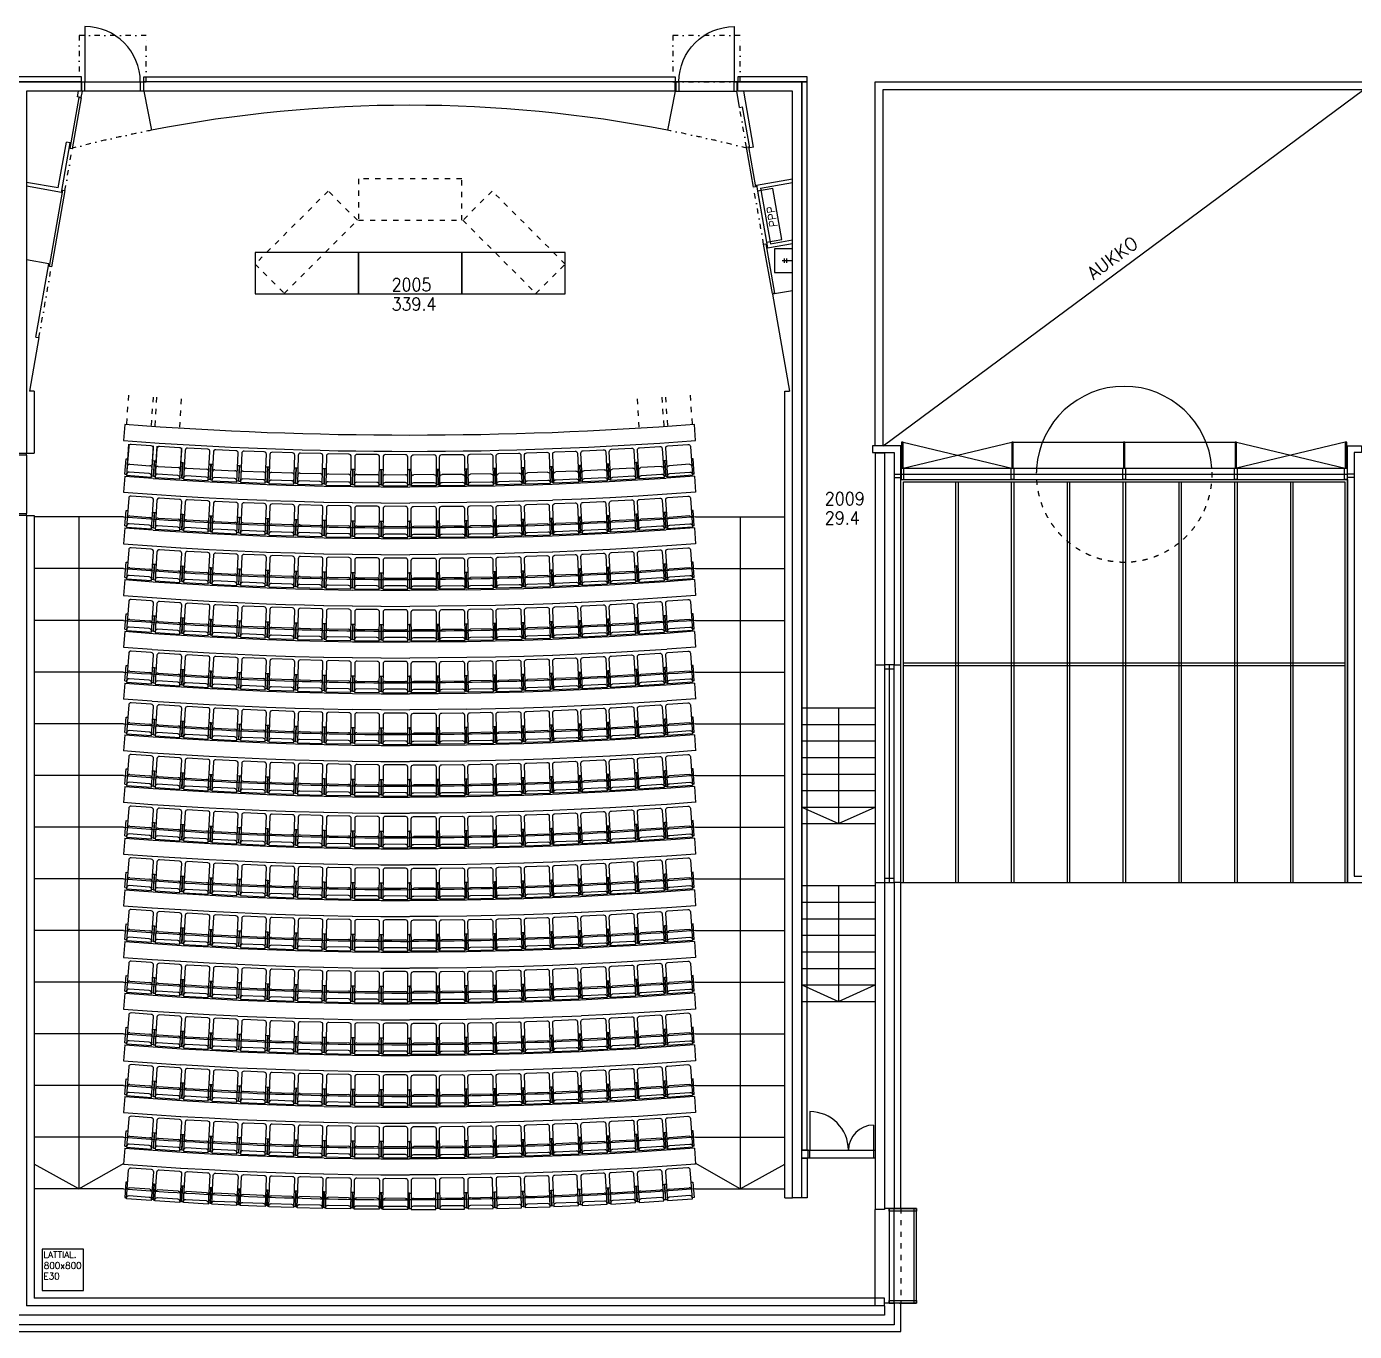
# Model space of a CAD drawing. Extents: x -405 to 179240, y -2585 to 69597.
# Drawn here: x 102090 to 127780, y -2585 to 22661 of the extents above; entities that cross this region are included whole.
import ezdxf
from ezdxf.enums import TextEntityAlignment as Align

# ---------------------------------------------------------------- set-up
doc = ezdxf.new("R2010")
doc.units = 0
doc.header["$LTSCALE"] = 100
doc.header["$MEASUREMENT"] = 0
doc.linetypes.add('KEL', pattern=[2.25, 1, -1.25])
doc.linetypes.add('PKL', pattern=[3, 1, -1, 0, -1])
doc.layers.get('0').update_dxf_attribs({"linetype": 'CONTINUOUS'})
for name, color, linetype in [('ARF2600E0', 8, 'PKL'), ('ART1100T0', 7, 'CONTINUOUS'), ('ART1100T3', 7, 'CONTINUOUS'), ('ART1100TB', 7, 'CONTINUOUS'), ('M00402', 7, 'CONTINUOUS'), ('M06001', 7, 'CONTINUOUS'), ('M06037', 8, 'CONTINUOUS'), ('M06041', 8, 'CONTINUOUS'), ('M06051', 3, 'CONTINUOUS'), ('m06080', 7, 'CONTINUOUS'), ('M06081', 8, 'CONTINUOUS'), ('PENKIT', 8, 'CONTINUOUS')]:
    doc.layers.add(name, color=color, linetype=linetype)
doc.styles.add('ROMANS', font='romans.shx')
doc.styles.get("Standard").update_dxf_attribs({"font": 'simplex.shx'})

# ---------------------------------------------------------------- blocks, each defined once
blk = doc.blocks.new('LVIVEP')
for p, q in [((-0.2, 0.8), (0.2, 0.8)), ((-0.2, 0.59), (0.2, 0.59)), ((0, 0), (0, 1))]:
    blk.add_line(p, q)
at = {"width": 0.76195, "flags": 1}
blk.add_attdef('LVIKAL', text='', height=0.212, dxfattribs=at).set_placement((-0.39, 0.03), (0.38, 0.03), align=Align.FIT)
blk = doc.blocks.new('tuoli')
at = {"layer": 'PENKIT', "linetype": 'Continuous'}
for p, q in [((-275, -133), (-275, 166)), ((-275, 166), (-240, 166)), ((240, 186), (-240, 186)), ((-240, 186), (-240, -373)), ((-195, 121), (195, 121)), ((240, -373), (240, 186)), ((275, 166), (240, 166)), ((275, 166), (275, -133)), ((-240, -133), (-275, -133)), ((195, -31), (-195, -31)), ((275, -133), (240, -133)), ((-195, -418), (195, -418))]:
    blk.add_line(p, q, dxfattribs=at)
for centre, start, end in [((-195, 166), 180, 270), ((-195, 14), 180, 270), ((195, 166), 270, 0), ((195, 14), 270, 0), ((-195, -373), 180, 270), ((195, -373), 270, 0)]:
    blk.add_arc(centre, 45, start, end, dxfattribs=at)
blk = doc.blocks.new('TUOLI2')
at = {"layer": 'PENKIT', "linetype": 'Continuous'}
for p, q in [((275, 516), (-275, 516)), ((275, 207), (-275, 207)), ((-275, -133), (-275, 166)), ((-275, 166), (-240, 166)), ((240, 186), (-240, 186)), ((-240, 186), (-240, -373)), ((-195, 121), (195, 121)), ((240, -373), (240, 186)), ((275, 166), (240, 166)), ((275, 166), (275, -133)), ((-240, -133), (-275, -133)), ((195, -31), (-195, -31)), ((275, -133), (240, -133)), ((-195, -418), (195, -418))]:
    blk.add_line(p, q, dxfattribs=at)
for centre, start, end in [((-195, 166), 180, 270), ((-195, 14), 180, 270), ((195, 166), 270, 0), ((195, 14), 270, 0), ((-195, -373), 180, 270), ((195, -373), 270, 0)]:
    blk.add_arc(centre, 45, start, end, dxfattribs=at)
blk = doc.blocks.new('aioa_huone')
at = {"layer": 'ART1100T0', "width": 0.9}
blk.add_attdef('HNENUM', (56, 73), '', height=250, dxfattribs=at)
at = {"layer": 'ART1100T3', "width": 0.9}
blk.add_attdef('HNEALA', (56, -302), '', height=250, dxfattribs=at)

msp = doc.modelspace()

# ---------------------------------------------------------------- linework, layer by layer
at = {"layer": 'ARF2600E0', "linetype": 'PKL'}
for p, q in [((116019, 20327), (115884, 21096)), ((102832, 19490), (102974, 20294)), ((116350, 18451), (116155, 19555)), ((102330, 16643), (102572, 18012))]:
    msp.add_line(p, q, dxfattribs=at)
for points in [[(103105, 21590), (104405, 21590), (104405, 22490), (103105, 22490)], [(114595, 21590), (115895, 21590), (115895, 22490), (114595, 22490)]]:
    msp.add_lwpolyline(points, close=True, dxfattribs=at)
for start, end in [(101.0493, 104.5003), (75.4997, 78.9507)]:
    msp.add_arc((109500, -4912), 26050, start, end, dxfattribs=at)
at = {"layer": 'M00402'}
for p, q in [((118660, 14550), (127960, 21440)), ((120060, 13850), (120060, 6095)), ((120110, 13850), (120110, 6095)), ((121140, 13850), (121140, 6095)), ((121190, 13850), (121190, 6095)), ((122220, 13850), (122220, 6095)), ((122270, 13850), (122270, 6095)), ((123300, 13850), (123300, 6095)), ((123350, 13850), (123350, 6095)), ((124380, 13850), (124380, 6095)), ((124430, 13850), (124430, 6095)), ((125460, 13850), (125460, 6095)), ((125510, 13850), (125510, 6095)), ((126540, 13850), (126540, 6095)), ((126590, 13850), (126590, 6095)), ((119055, 10350), (127595, 10350)), ((119055, 10300), (127595, 10300))]:
    msp.add_line(p, q, dxfattribs=at)
for points in [[(119005, 13900), (127645, 13900), (127645, 6095), (119005, 6095)], [(119055, 13850), (127595, 13850), (127595, 6095), (119055, 6095)]]:
    msp.add_lwpolyline(points, close=True, dxfattribs=at)
at = {"layer": 'M06001'}
for p, q in [((103150, 21590), (98945, 21590)), ((103150, 21410), (103150, 21590)), ((114640, 21590), (104360, 21590)), ((104360, 21410), (104360, 21590)), ((114640, 21410), (114640, 21590)), ((117090, 21590), (115850, 21590)), ((115850, 21410), (115850, 21590)), ((117090, 0), (117090, 21590)), ((102090, 21410), (102090, 14410)), ((103150, 21410), (102090, 21410)), ((103075, 21300), (103095, 21410)), ((103148, 21287), (103170, 21410)), ((114640, 21410), (104360, 21410)), ((104360, 21410), (104507, 20655)), ((114640, 21410), (114493, 20655)), ((115884, 21096), (115828, 21410)), ((116910, 21410), (115850, 21410)), ((116155, 20329), (115964, 21412)), ((116910, 0), (116910, 21410)), ((103148, 21287), (103075, 21300)), ((115884, 21096), (115943, 21106)), ((116082, 20316), (115943, 21106)), ((102704, 19538), (102860, 20424)), ((102764, 19451), (102933, 20411)), ((102933, 20411), (102860, 20424)), ((116155, 20329), (116082, 20316)), ((102704, 19538), (102090, 19646)), ((102764, 19451), (102090, 19570)), ((116210, 19590), (116910, 19713)), ((116210, 19590), (116424, 18378)), ((116291, 19533), (116910, 19642)), ((116291, 19533), (116481, 18459)), ((116481, 18459), (116910, 18535)), ((116424, 18378), (116910, 18464)), ((102521, 18072), (102090, 18148)), ((102270, 16654), (102521, 18072)), ((116910, 17550), (116521, 17482)), ((116521, 17482), (116852, 15605)), ((102330, 16643), (102146, 15605)), ((102270, 16654), (102330, 16643)), ((102240, 15605), (102146, 15605)), ((102240, 15605), (102240, 14410)), ((116760, 0), (116760, 15605)), ((116760, 15605), (116852, 15605)), ((99030, 14410), (102090, 14410)), ((102090, 14410), (102240, 14410)), ((118510, 14410), (118510, 10310)), ((118690, 14410), (118510, 14410)), ((118690, 14410), (118690, 10310)), ((118875, 14000), (119005, 14000)), ((118875, 13935), (119005, 13935)), ((119005, 14120), (127645, 14120)), ((119005, 14000), (127645, 14000)), ((119005, 13900), (127645, 13900)), ((127775, 14000), (127645, 14000)), ((127775, 13935), (127645, 13935)), ((102090, 13200), (102090, -2090)), ((102090, 13200), (102240, 13200)), ((102240, 13200), (102240, -1940)), ((118510, 10310), (118690, 10310)), ((118510, 10310), (118510, 6100)), ((118782, 6100), (118782, 10310)), ((118510, 6100), (118510, -225)), ((118510, 6100), (118690, 6100)), ((118690, 6100), (118690, -225)), ((119005, 6100), (118875, 6100)), ((116760, 0), (116910, 0)), ((117090, 0), (116910, 0)), ((118690, -225), (118510, -225)), ((118510, -2090), (118510, -225)), ((119005, -205), (118690, -205)), ((118690, -1940), (102240, -1940)), ((118690, -2090), (118690, -1940)), ((119005, -2035), (118690, -2035)), ((118690, -2270), (101910, -2270)), ((118690, -2090), (102090, -2090)), ((118690, -2090), (118690, -2270))]:
    msp.add_line(p, q, dxfattribs=at)
at = {"layer": 'M06001', "linetype": 'KEL'}
msp.add_line((119005, -205), (119005, -2035), dxfattribs=at)
at = {"layer": 'M06001'}
for points in [[(118875, 10310), (119005, 10310), (119005, 14550), (118455, 14550), (118455, 14420), (118875, 14420), (118875, 10310)], [(128895, 6095), (127645, 6095), (127645, 14550), (127775, 14550), (127915, 14550), (127915, 14420), (127775, 14420), (127775, 14314), (127775, 6225), (128895, 6225)], [(118875, -2035), (118875, -2455), (101725, -2455), (101725, 7615), (101595, 7615), (101595, -2585), (119005, -2585), (119005, -2035)], [(118875, 6100), (118875, -205)], [(119005, -205), (119005, 6100)], [(118975, -2035), (119105, -2035), (119305, -2035), (119305, -205), (118975, -205)]]:
    msp.add_lwpolyline(points, dxfattribs=at)
for points in [[(119010, 13900), (119060, 13900), (119060, 14120), (119010, 14120)], [(121190, 13900), (121140, 13900), (121140, 14120), (121190, 14120)], [(123350, 13900), (123300, 13900), (123300, 14120), (123350, 14120)], [(125510, 13900), (125460, 13900), (125460, 14120), (125510, 14120)], [(127640, 13900), (127590, 13900), (127590, 14120), (127640, 14120)], [(118690, 10310), (118690, 10235), (118875, 10235), (118875, 10310)], [(118690, 6100), (118875, 6100), (118875, 10310), (118690, 10310)], [(118690, 6175), (118690, 6100), (118875, 6100), (118875, 6175)], [(118775, -255), (118775, -205), (119305, -205), (119305, -255)], [(118875, -2035), (118875, -205), (118775, -205), (118775, -2035)], [(119305, -2035), (119305, -205), (119255, -205), (119255, -2035)], [(118775, -2035), (118775, -1985), (119305, -1985), (119305, -2035)]]:
    msp.add_lwpolyline(points, close=True, dxfattribs=at)
for centre, radius, start, end in [((109500, -4912), 26050, 78.9507, 101.0493), ((123325, 14000), 1700, 4.0478, 175.9522)]:
    msp.add_arc(centre, radius, start, end, dxfattribs=at)
at = {"layer": 'M06001', "linetype": 'KEL'}
msp.add_arc((123325, 14000), 1700, 175.9522, 4.0478, dxfattribs=at)
at = {"layer": 'M06037'}
for p, q in [((118510, 21590), (127960, 21590)), ((118510, 14550), (118510, 21590)), ((118660, 21440), (127960, 21440)), ((118660, 14550), (118660, 21440)), ((117090, 9480), (118510, 9480)), ((117800, 9480), (117800, 7240)), ((117090, 9160), (118510, 9160)), ((117090, 8840), (118510, 8840)), ((117090, 8520), (118510, 8520)), ((117090, 8200), (118510, 8200)), ((117090, 7880), (118510, 7880)), ((117090, 7560), (118510, 7560)), ((117090, 7240), (118510, 7240)), ((117090, 6040), (118510, 6040)), ((117800, 6040), (117800, 3800)), ((117090, 5720), (118510, 5720)), ((117090, 5400), (118510, 5400)), ((117090, 5080), (118510, 5080)), ((117090, 4760), (118510, 4760)), ((117090, 4440), (118510, 4440)), ((117090, 4120), (118510, 4120)), ((117090, 3800), (118510, 3800)), ((103104, 173), (102240, 652)), ((103104, 173), (103976, 670)), ((115896, 173), (115024, 670)), ((115896, 173), (116760, 652))]:
    msp.add_line(p, q, dxfattribs=at)
at = {"layer": 'M06037', "linetype": 'Continuous'}
for p, q in [((103968, 13173), (102240, 13173)), ((103104, 13173), (103104, 173)), ((115032, 13173), (116760, 13173)), ((115896, 13173), (115896, 173)), ((103968, 12173), (102240, 12173)), ((115032, 12173), (116760, 12173)), ((103968, 11173), (102240, 11173)), ((115032, 11173), (116760, 11173)), ((103968, 10173), (102240, 10173)), ((115032, 10173), (116760, 10173)), ((103968, 9173), (102240, 9173)), ((115032, 9173), (116760, 9173)), ((103968, 8173), (102240, 8173)), ((115032, 8173), (116760, 8173)), ((103968, 7173), (102240, 7173)), ((115032, 7173), (116760, 7173)), ((103968, 6173), (102240, 6173)), ((115032, 6173), (116760, 6173)), ((103968, 5173), (102240, 5173)), ((115032, 5173), (116760, 5173)), ((103968, 4173), (102240, 4173)), ((115032, 4173), (116760, 4173)), ((103968, 3173), (102240, 3173)), ((115032, 3173), (116760, 3173)), ((103968, 2173), (102240, 2173)), ((115032, 2173), (116760, 2173)), ((103968, 1173), (102240, 1173)), ((115032, 1173), (116760, 1173)), ((103968, 173), (102240, 173)), ((115032, 173), (116760, 173))]:
    msp.add_line(p, q, dxfattribs=at)
at = {"layer": 'M06037'}
for points in [[(103968, 13173, 0.019031), (109500, 12962)], [(115032, 13173, -0.019031), (109500, 12962)], [(103968, 12173, 0.019031), (109500, 11962)], [(115032, 12173, -0.019031), (109500, 11962)], [(103968, 11173, 0.019031), (109500, 10962)], [(115032, 11173, -0.019031), (109500, 10962)], [(103968, 10173, 0.019031), (109500, 9962)], [(115032, 10173, -0.019031), (109500, 9962)], [(103968, 9173, 0.019031), (109500, 8962)], [(115032, 9173, -0.019031), (109500, 8962)], [(103968, 8173, 0.019031), (109500, 7962)], [(115032, 8173, -0.019031), (109500, 7962)], [(103968, 7173, 0.019031), (109500, 6962)], [(115032, 7173, -0.019031), (109500, 6962)], [(103968, 6173, 0.019031), (109500, 5962)], [(115032, 6173, -0.019031), (109500, 5962)], [(103968, 5173, 0.019031), (109500, 4962)], [(115032, 5173, -0.019031), (109500, 4962)], [(103968, 4173, 0.019031), (109500, 3962)], [(115032, 4173, -0.019031), (109500, 3962)], [(103968, 3173, 0.019031), (109500, 2962)], [(115032, 3173, -0.019031), (109500, 2962)], [(103968, 2173, 0.019031), (109500, 1962)], [(115032, 2173, -0.019031), (109500, 1962)], [(103968, 1173, 0.019031), (109500, 962)], [(115032, 1173, -0.019031), (109500, 962)], [(103968, 173, 0.019031), (109500, -38)], [(115032, 173, -0.019031), (109500, -38)]]:
    msp.add_lwpolyline(points, format="xyb", dxfattribs=at)
for points in [[(117090, 7560), (117800, 7240), (118510, 7560)], [(117090, 4120), (117800, 3800), (118510, 4120)]]:
    msp.add_lwpolyline(points, dxfattribs=at)
at = {"layer": 'M06041'}
for points in [[(119020, 14120), (119050, 14120), (119050, 14620), (119020, 14620)], [(121150, 14120), (121180, 14120), (121180, 14620), (121150, 14620)], [(123310, 14120), (123340, 14120), (123340, 14620), (123310, 14620)], [(125470, 14120), (125500, 14120), (125500, 14620), (125470, 14620)], [(127600, 14120), (127630, 14120), (127630, 14620), (127600, 14620)]]:
    msp.add_lwpolyline(points, close=True, dxfattribs=at)
for points in [[(119050, 14120), (121150, 14620), (125500, 14620), (127600, 14120)], [(119050, 14620), (121150, 14120)], [(127600, 14620), (125500, 14120)]]:
    msp.add_lwpolyline(points, dxfattribs=at)
at = {"layer": 'M06051'}
for p, q in [((103220, 22661), (103220, 21590)), ((115781, 22661), (115781, 21590)), ((103160, 21410), (103160, 21590)), ((103160, 21590), (103220, 21590)), ((103220, 21410), (103220, 21590)), ((103220, 21590), (104291, 21590)), ((104291, 21590), (104291, 21410)), ((104291, 21590), (104350, 21590)), ((104350, 21590), (104350, 21410)), ((114650, 21590), (114650, 21410)), ((114710, 21590), (114650, 21590)), ((114710, 21590), (114710, 21410)), ((115781, 21590), (114710, 21590)), ((115840, 21590), (115781, 21590)), ((115781, 21410), (115781, 21590)), ((115840, 21410), (115840, 21590)), ((103220, 21410), (103160, 21410)), ((104291, 21410), (103220, 21410)), ((104350, 21410), (104291, 21410)), ((114650, 21410), (114710, 21410)), ((114710, 21410), (115781, 21410)), ((115781, 21410), (115840, 21410)), ((102935, 20301), (103108, 21286)), ((103148, 21279), (102974, 20294)), ((103108, 21286), (103148, 21279)), ((102974, 20294), (102935, 20301)), ((116019, 20327), (116059, 20334)), ((116155, 19555), (116019, 20327)), ((116059, 20334), (116195, 19562)), ((116195, 19562), (116155, 19555)), ((102532, 18019), (102793, 19497)), ((102832, 19490), (102572, 18012)), ((102793, 19497), (102832, 19490)), ((116350, 18451), (116389, 18458)), ((116518, 17496), (116350, 18451)), ((116389, 18458), (116558, 17503)), ((102572, 18012), (102532, 18019)), ((116558, 17503), (116518, 17496)), ((102090, 14400), (101940, 14400)), ((102090, 14371), (102090, 14400)), ((102090, 14371), (101940, 14371)), ((102090, 14371), (102090, 13240)), ((101940, 13240), (102090, 13240)), ((101940, 13210), (102090, 13210)), ((102090, 13210), (102090, 13240)), ((117242, 1668), (117242, 920)), ((118477, 1408), (118477, 920)), ((117210, 770), (117210, 920)), ((117210, 920), (117242, 920)), ((117242, 770), (117242, 920)), ((117242, 920), (118477, 920)), ((118477, 920), (118477, 770)), ((118477, 920), (118510, 920)), ((118510, 920), (118510, 770)), ((117242, 770), (117210, 770)), ((118477, 770), (117242, 770)), ((118510, 770), (118477, 770)), ((103190, -990), (102390, -990)), ((102390, -990), (102390, -1790)), ((103190, -1790), (103190, -990)), ((102390, -1790), (103190, -1790))]:
    msp.add_line(p, q, dxfattribs=at)
for centre, major_axis, start_param, end_param in [((103220, 21590), (757, 757), 5.497787, 7.068583), ((117242, 920), (529, 529), 5.497787, 7.068583), ((118477, 920), (345, 345), 0.785398, 2.356194)]:
    msp.add_ellipse(centre, major_axis=major_axis, ratio=1, start_param=start_param, end_param=end_param, dxfattribs=at)
at = {"layer": 'M06051', "extrusion": (0, 0, -1)}
msp.add_ellipse((115781, 21590), major_axis=(-757, 757), ratio=1, start_param=5.497787, end_param=7.068583, dxfattribs=at)
at = {"layer": 'm06080'}
for p, q in [((117210, 920), (117090, 920)), ((117210, 770), (117090, 770))]:
    msp.add_line(p, q, dxfattribs=at)
for points in [[(98945, 21590), (103150, 21590), (103150, 21690), (98945, 21690)], [(114640, 21590), (104360, 21590), (104360, 21690), (114640, 21690)], [(115850, 21590), (117190, 21590), (117190, 21690), (115850, 21690)], [(117190, 21590), (117090, 21590), (117090, 920), (117190, 920)], [(117190, 0), (117090, 0), (117090, 770), (117190, 770)]]:
    msp.add_lwpolyline(points, close=True, dxfattribs=at)
at = {"layer": 'm06080', "linetype": 'KEL'}
for points in [[(110510, 18913), (110510, 19713), (108510, 19713), (108510, 18913)], [(108490, 18913), (107924, 19479), (106510, 18065), (107076, 17499)], [(111944, 17499), (112510, 18065), (111096, 19479), (110530, 18913)]]:
    msp.add_lwpolyline(points, close=True, dxfattribs=at)
at = {"layer": 'm06080', "linetype": 'Continuous'}
for points in [[(108510, 17488), (108510, 18288), (106510, 18288), (106510, 17488)], [(110510, 17488), (110510, 18288), (108510, 18288), (108510, 17488)], [(112510, 17488), (112510, 18288), (110510, 18288), (110510, 17488)]]:
    msp.add_lwpolyline(points, close=True, dxfattribs=at)
at = {"layer": 'M06081'}
for points in [[(116700, 18542), (116527, 19527), (116230, 19475), (116404, 18490)], [(116560, 18361), (116560, 17901), (116910, 17901), (116910, 18361)]]:
    msp.add_lwpolyline(points, close=True, dxfattribs=at)
at = {"layer": 'PENKIT', "linetype": 'KEL'}
for p, q in [((104027, 14978), (104070, 15581)), ((104505, 14944), (104549, 15547)), ((104577, 14939), (104615, 15542)), ((105056, 14908), (105094, 15511)), ((113944, 14908), (113906, 15511)), ((114423, 14939), (114385, 15542)), ((114495, 14944), (114451, 15547)), ((114973, 14978), (114930, 15581))]:
    msp.add_line(p, q, dxfattribs=at)
at = {"layer": 'PENKIT'}
for p, q in [((104027, 13978), (104070, 14581)), ((104505, 13944), (104549, 14547)), ((104577, 13939), (104615, 14542)), ((105056, 13908), (105094, 14511))]:
    msp.add_line(p, q, dxfattribs=at)
at = {"layer": 'PENKIT', "linetype": 'Continuous'}
for p, q in [((103990, 13960), (103968, 13651)), ((115010, 13960), (115032, 13651)), ((103990, 12960), (103968, 12651)), ((115010, 12960), (115032, 12651)), ((103990, 11960), (103968, 11651)), ((115010, 11960), (115032, 11651)), ((103990, 10960), (103968, 10651)), ((115010, 10960), (115032, 10651)), ((103990, 9960), (103968, 9651)), ((115010, 9960), (115032, 9651)), ((103990, 8960), (103968, 8651)), ((115010, 8960), (115032, 8651)), ((103990, 7960), (103968, 7651)), ((115010, 7960), (115032, 7651)), ((103990, 6960), (103968, 6651)), ((115010, 6960), (115032, 6651)), ((103990, 5960), (103968, 5651)), ((115010, 5960), (115032, 5651)), ((103990, 4960), (103968, 4651)), ((115010, 4960), (115032, 4651)), ((103990, 3960), (103968, 3651)), ((115010, 3960), (115032, 3651)), ((103990, 2960), (103968, 2651)), ((115010, 2960), (115032, 2651)), ((103990, 1960), (103968, 1651)), ((115010, 1960), (115032, 1651)), ((103990, 960), (103968, 651)), ((115010, 960), (115032, 651))]:
    msp.add_line(p, q, dxfattribs=at)
at = {"layer": 'PENKIT'}
msp.add_lwpolyline([(103990, 14960), (103968, 14651, 0.03771), (115032, 14651), (115010, 14960, -0.037812), (103990, 14960)], format="xyb", close=True, dxfattribs=at)

# ---------------------------------------------------------------- block references
at = {"layer": 'ART1100TB'}
for p, values in [((109095, 17469), {'HNENUM': '2005', 'HNEALA': '339.4'}), ((117477, 13330), {'HNENUM': '2009', 'HNEALA': '29.4'})]:
    msp.add_blockref('aioa_huone', p, dxfattribs=at).add_auto_attribs(values)
at = {"layer": 'M06081', "xscale": -200, "yscale": 200, "zscale": 200, "rotation": 89.99999999999999}
msp.add_blockref('LVIVEP', (116910, 18131), dxfattribs=at)
at = {"layer": 'PENKIT', "linetype": 'Continuous'}
for name, p, rotation in [('TUOLI2', (104279, 14147), 175.8849422988374), ('TUOLI2', (104828, 14109), 176.3181062677381), ('TUOLI2', (105377, 14076), 176.7512702363674), ('TUOLI2', (105926, 14047), 177.1844342041508), ('TUOLI2', (106476, 14022), 177.6175981683633), ('TUOLI2', (107025, 14001), 178.050762141802), ('TUOLI2', (107575, 13985), 178.4839261110154), ('TUOLI2', (108125, 13972), 178.9170900766563), ('TUOLI2', (108675, 13964), 179.3502540437316), ('TUOLI2', (109225, 13960), 179.7834180142732), ('TUOLI2', (104279, 13147), 175.8849422988374), ('TUOLI2', (104828, 13109), 176.3181062677381), ('TUOLI2', (105377, 13076), 176.7512702363674), ('TUOLI2', (105926, 13047), 177.1844342041508), ('TUOLI2', (106476, 13022), 177.6175981683633), ('TUOLI2', (107025, 13001), 178.050762141802), ('TUOLI2', (107575, 12985), 178.4839261110154), ('TUOLI2', (108125, 12972), 178.9170900766563), ('TUOLI2', (108675, 12964), 179.3502540437316), ('TUOLI2', (109225, 12960), 179.7834180142732), ('TUOLI2', (104279, 12147), 175.8849422988374), ('TUOLI2', (104828, 12109), 176.3181062677381), ('TUOLI2', (105377, 12076), 176.7512702363674), ('TUOLI2', (105926, 12047), 177.1844342041508), ('TUOLI2', (106476, 12022), 177.6175981683633), ('TUOLI2', (107025, 12001), 178.050762141802), ('TUOLI2', (107575, 11985), 178.4839261110154), ('TUOLI2', (108125, 11972), 178.9170900766563), ('TUOLI2', (108675, 11964), 179.3502540437316), ('TUOLI2', (109225, 11960), 179.7834180142732), ('TUOLI2', (104279, 11147), 175.8849422988374), ('TUOLI2', (104828, 11109), 176.3181062677381), ('TUOLI2', (105377, 11076), 176.7512702363674), ('TUOLI2', (105926, 11047), 177.1844342041508), ('TUOLI2', (106476, 11022), 177.6175981683633), ('TUOLI2', (107025, 11001), 178.050762141802), ('TUOLI2', (107575, 10985), 178.4839261110154), ('TUOLI2', (108125, 10972), 178.9170900766563), ('TUOLI2', (108675, 10964), 179.3502540437316), ('TUOLI2', (109225, 10960), 179.7834180142732), ('TUOLI2', (104279, 10147), 175.8849422988374), ('TUOLI2', (104828, 10109), 176.3181062677381), ('TUOLI2', (105377, 10076), 176.7512702363674), ('TUOLI2', (105926, 10047), 177.1844342041508), ('TUOLI2', (106476, 10022), 177.6175981683633), ('TUOLI2', (107025, 10001), 178.050762141802), ('TUOLI2', (107575, 9985), 178.4839261110154), ('TUOLI2', (108125, 9972), 178.9170900766563), ('TUOLI2', (108675, 9964), 179.3502540437316), ('TUOLI2', (109225, 9960), 179.7834180142732), ('TUOLI2', (104279, 9147), 175.8849422988374), ('TUOLI2', (104828, 9109), 176.3181062677381), ('TUOLI2', (105377, 9076), 176.7512702363674), ('TUOLI2', (105926, 9047), 177.1844342041508), ('TUOLI2', (106476, 9022), 177.6175981683633), ('TUOLI2', (107025, 9001), 178.050762141802), ('TUOLI2', (107575, 8985), 178.4839261110154), ('TUOLI2', (108125, 8972), 178.9170900766563), ('TUOLI2', (108675, 8964), 179.3502540437316), ('TUOLI2', (109225, 8960), 179.7834180142732), ('TUOLI2', (104279, 8147), 175.8849422987854), ('TUOLI2', (104828, 8109), 176.3181062677381), ('TUOLI2', (105377, 8076), 176.7512702364194), ('TUOLI2', (105926, 8047), 177.1844342042029), ('TUOLI2', (106476, 8022), 177.6175981683633), ('TUOLI2', (107025, 8001), 178.050762141802), ('TUOLI2', (107575, 7985), 178.4839261110675), ('TUOLI2', (108125, 7972), 178.9170900767084), ('TUOLI2', (108675, 7964), 179.3502540437316), ('TUOLI2', (109225, 7960), 179.7834180142732), ('TUOLI2', (104279, 7147), 175.8849422987854), ('TUOLI2', (104828, 7109), 176.3181062677381), ('TUOLI2', (105377, 7076), 176.7512702364194), ('TUOLI2', (105926, 7047), 177.1844342042029), ('TUOLI2', (106476, 7022), 177.6175981683633), ('TUOLI2', (107025, 7001), 178.050762141802), ('TUOLI2', (107575, 6985), 178.4839261110675), ('TUOLI2', (108125, 6972), 178.9170900767084), ('TUOLI2', (108675, 6964), 179.3502540437316), ('TUOLI2', (109225, 6960), 179.7834180142732), ('TUOLI2', (104279, 6147), 175.8849422987854), ('TUOLI2', (104828, 6109), 176.3181062677381), ('TUOLI2', (105377, 6076), 176.7512702364194), ('TUOLI2', (105926, 6047), 177.1844342042029), ('TUOLI2', (106476, 6022), 177.6175981683633), ('TUOLI2', (107025, 6001), 178.050762141802), ('TUOLI2', (107575, 5985), 178.4839261110675), ('TUOLI2', (108125, 5972), 178.9170900767084), ('TUOLI2', (108675, 5964), 179.3502540437316), ('TUOLI2', (109225, 5960), 179.7834180142732), ('TUOLI2', (104279, 5147), 175.8849422987854), ('TUOLI2', (104828, 5109), 176.3181062677381), ('TUOLI2', (105377, 5076), 176.7512702364194), ('TUOLI2', (105926, 5047), 177.1844342042029), ('TUOLI2', (106476, 5022), 177.6175981683633), ('TUOLI2', (107025, 5001), 178.050762141802), ('TUOLI2', (107575, 4985), 178.4839261110675), ('TUOLI2', (108125, 4972), 178.9170900767084), ('TUOLI2', (108675, 4964), 179.3502540437316), ('TUOLI2', (109225, 4960), 179.7834180142732), ('TUOLI2', (104279, 4147), 175.8849422987854), ('TUOLI2', (104828, 4109), 176.3181062677381), ('TUOLI2', (105377, 4076), 176.7512702364194), ('TUOLI2', (105926, 4047), 177.1844342041769), ('TUOLI2', (106476, 4022), 177.6175981683894), ('TUOLI2', (107025, 4001), 178.0507621417759), ('TUOLI2', (107575, 3985), 178.4839261110415), ('TUOLI2', (108125, 3972), 178.9170900767084), ('TUOLI2', (108675, 3964), 179.3502540437316), ('TUOLI2', (109225, 3960), 179.7834180142732), ('TUOLI2', (104279, 3147), 175.8849422987854), ('TUOLI2', (104828, 3109), 176.3181062677381), ('TUOLI2', (105377, 3076), 176.7512702364194), ('TUOLI2', (105926, 3047), 177.1844342041769), ('TUOLI2', (106476, 3022), 177.6175981683894), ('TUOLI2', (107025, 3001), 178.0507621417759), ('TUOLI2', (107575, 2985), 178.4839261110415), ('TUOLI2', (108125, 2972), 178.9170900767084), ('TUOLI2', (108675, 2964), 179.3502540437316), ('TUOLI2', (109225, 2960), 179.7834180142732), ('TUOLI2', (104279, 2147), 175.8849422987854), ('TUOLI2', (104828, 2109), 176.3181062677381), ('TUOLI2', (105377, 2076), 176.7512702364194), ('TUOLI2', (105926, 2047), 177.1844342041769), ('TUOLI2', (106476, 2022), 177.6175981683764), ('TUOLI2', (107025, 2001), 178.050762141789), ('TUOLI2', (107575, 1985), 178.4839261110545), ('TUOLI2', (108125, 1972), 178.9170900767084), ('TUOLI2', (108675, 1964), 179.3502540437316), ('TUOLI2', (109225, 1960), 179.7834180142862), ('TUOLI2', (104279, 1147), 175.8849422987919), ('TUOLI2', (104828, 1109), 176.3181062677316), ('TUOLI2', (105377, 1076), 176.7512702364194), ('TUOLI2', (105926, 1047), 177.1844342041834), ('TUOLI2', (106476, 1022), 177.6175981683829), ('TUOLI2', (107025, 1001), 178.0507621417825), ('TUOLI2', (107575, 985), 178.4839261110545), ('TUOLI2', (108125, 972), 178.9170900767084), ('TUOLI2', (108675, 964), 179.3502540437381), ('TUOLI2', (109225, 960), 179.7834180142797), ('tuoli', (114169, 112), 183.6819369569874), ('tuoli', (114718, 150), 184.1150826581516), ('tuoli', (109769, -40), 180.2167713380746), ('tuoli', (110322, -33), 180.6499170421662), ('tuoli', (110872, -25), 181.0830627427168), ('tuoli', (111422, -12), 181.5162084454673), ('tuoli', (111972, 4), 181.9493541454351), ('tuoli', (112521, 25), 182.3824998468587), ('tuoli', (113071, 50), 182.8156455530652), ('tuoli', (113620, 79), 183.2487912542986)]:
    msp.add_blockref(name, p, dxfattribs=dict(at, rotation=rotation))
at = {"layer": 'PENKIT', "linetype": 'Continuous', "xscale": -1}
for name, p, rotation in [('TUOLI2', (110875, 13972), 181.0829099233437), ('TUOLI2', (111425, 13985), 181.5160738889846), ('TUOLI2', (111975, 14001), 181.949237858198), ('TUOLI2', (112524, 14022), 182.3824018316366), ('TUOLI2', (113074, 14047), 182.8155657958492), ('TUOLI2', (113623, 14076), 183.2487297636327), ('TUOLI2', (114172, 14109), 183.6818937322619), ('TUOLI2', (114721, 14147), 184.1150577011626), ('TUOLI2', (109775, 13960), 180.2165819857268), ('TUOLI2', (110325, 13964), 180.6497459562684), ('TUOLI2', (109775, 12960), 180.2165819857268), ('TUOLI2', (110325, 12964), 180.6497459562684), ('TUOLI2', (110875, 12972), 181.0829099233437), ('TUOLI2', (111425, 12985), 181.5160738889846), ('TUOLI2', (111975, 13001), 181.949237858198), ('TUOLI2', (112524, 13022), 182.3824018316366), ('TUOLI2', (113074, 13047), 182.8155657958492), ('TUOLI2', (113623, 13076), 183.2487297636327), ('TUOLI2', (114172, 13109), 183.6818937322619), ('TUOLI2', (114721, 13147), 184.1150577011626), ('TUOLI2', (109775, 11960), 180.2165819857268), ('TUOLI2', (110325, 11964), 180.6497459562684), ('TUOLI2', (110875, 11972), 181.0829099233437), ('TUOLI2', (111425, 11985), 181.5160738889846), ('TUOLI2', (111975, 12001), 181.949237858198), ('TUOLI2', (112524, 12022), 182.3824018316366), ('TUOLI2', (113074, 12047), 182.8155657958492), ('TUOLI2', (113623, 12076), 183.2487297636327), ('TUOLI2', (114172, 12109), 183.6818937322619), ('TUOLI2', (114721, 12147), 184.1150577011626), ('TUOLI2', (114721, 11147), 184.1150577011626), ('TUOLI2', (109775, 10960), 180.2165819857268), ('TUOLI2', (110325, 10964), 180.6497459562684), ('TUOLI2', (110875, 10972), 181.0829099233437), ('TUOLI2', (111425, 10985), 181.5160738889846), ('TUOLI2', (111975, 11001), 181.949237858198), ('TUOLI2', (112524, 11022), 182.3824018316366), ('TUOLI2', (113074, 11047), 182.8155657958492), ('TUOLI2', (113623, 11076), 183.2487297636327), ('TUOLI2', (114172, 11109), 183.6818937322619), ('TUOLI2', (114172, 10109), 183.6818937322619), ('TUOLI2', (114721, 10147), 184.1150577011626), ('TUOLI2', (109775, 9960), 180.2165819857268), ('TUOLI2', (110325, 9964), 180.6497459562684), ('TUOLI2', (110875, 9972), 181.0829099233437), ('TUOLI2', (111425, 9985), 181.5160738889846), ('TUOLI2', (111975, 10001), 181.949237858198), ('TUOLI2', (112524, 10022), 182.3824018316366), ('TUOLI2', (113074, 10047), 182.8155657958492), ('TUOLI2', (113623, 10076), 183.2487297636327), ('TUOLI2', (113623, 9076), 183.2487297636327), ('TUOLI2', (114172, 9109), 183.6818937322619), ('TUOLI2', (114721, 9147), 184.1150577011626), ('TUOLI2', (109775, 8960), 180.2165819857268), ('TUOLI2', (110325, 8964), 180.6497459562684), ('TUOLI2', (110875, 8972), 181.0829099233437), ('TUOLI2', (111425, 8985), 181.5160738889846), ('TUOLI2', (111975, 9001), 181.949237858198), ('TUOLI2', (112524, 9022), 182.3824018316366), ('TUOLI2', (113074, 9047), 182.8155657958492), ('TUOLI2', (113074, 8047), 182.8155657957971), ('TUOLI2', (113623, 8076), 183.2487297635806), ('TUOLI2', (114172, 8109), 183.6818937322619), ('TUOLI2', (114721, 8147), 184.1150577012146), ('TUOLI2', (109775, 7960), 180.2165819857268), ('TUOLI2', (110325, 7964), 180.6497459562684), ('TUOLI2', (110875, 7972), 181.0829099232916), ('TUOLI2', (111425, 7985), 181.5160738889325), ('TUOLI2', (111975, 8001), 181.949237858198), ('TUOLI2', (112524, 8022), 182.3824018316366), ('TUOLI2', (112524, 7022), 182.3824018316366), ('TUOLI2', (113074, 7047), 182.8155657957971), ('TUOLI2', (113623, 7076), 183.2487297635806), ('TUOLI2', (114172, 7109), 183.6818937322619), ('TUOLI2', (114721, 7147), 184.1150577012146), ('TUOLI2', (109775, 6960), 180.2165819857268), ('TUOLI2', (110325, 6964), 180.6497459562684), ('TUOLI2', (110875, 6972), 181.0829099232916), ('TUOLI2', (111425, 6985), 181.5160738889325), ('TUOLI2', (111975, 7001), 181.949237858198), ('TUOLI2', (111975, 6001), 181.949237858198), ('TUOLI2', (112524, 6022), 182.3824018316366), ('TUOLI2', (113074, 6047), 182.8155657957971), ('TUOLI2', (113623, 6076), 183.2487297635806), ('TUOLI2', (114172, 6109), 183.6818937322619), ('TUOLI2', (114721, 6147), 184.1150577012146), ('TUOLI2', (109775, 5960), 180.2165819857268), ('TUOLI2', (110325, 5964), 180.6497459562684), ('TUOLI2', (110875, 5972), 181.0829099232916), ('TUOLI2', (111425, 5985), 181.5160738889325), ('TUOLI2', (110875, 4972), 181.0829099232916), ('TUOLI2', (111425, 4985), 181.5160738889325), ('TUOLI2', (111975, 5001), 181.949237858198), ('TUOLI2', (112524, 5022), 182.3824018316366), ('TUOLI2', (113074, 5047), 182.8155657957971), ('TUOLI2', (113623, 5076), 183.2487297635806), ('TUOLI2', (114172, 5109), 183.6818937322619), ('TUOLI2', (114721, 5147), 184.1150577012146), ('TUOLI2', (109775, 4960), 180.2165819857268), ('TUOLI2', (110325, 4964), 180.6497459562684), ('TUOLI2', (109775, 3960), 180.2165819857268), ('TUOLI2', (110325, 3964), 180.6497459562684), ('TUOLI2', (110875, 3972), 181.0829099232916), ('TUOLI2', (111425, 3985), 181.5160738889585), ('TUOLI2', (111975, 4001), 181.9492378582241), ('TUOLI2', (112524, 4022), 182.3824018316106), ('TUOLI2', (113074, 4047), 182.8155657958231), ('TUOLI2', (113623, 4076), 183.2487297635806), ('TUOLI2', (114172, 4109), 183.6818937322619), ('TUOLI2', (114721, 4147), 184.1150577012146), ('TUOLI2', (109775, 2960), 180.2165819857268), ('TUOLI2', (110325, 2964), 180.6497459562684), ('TUOLI2', (110875, 2972), 181.0829099232916), ('TUOLI2', (111425, 2985), 181.5160738889585), ('TUOLI2', (111975, 3001), 181.9492378582241), ('TUOLI2', (112524, 3022), 182.3824018316106), ('TUOLI2', (113074, 3047), 182.8155657958231), ('TUOLI2', (113623, 3076), 183.2487297635806), ('TUOLI2', (114172, 3109), 183.6818937322619), ('TUOLI2', (114721, 3147), 184.1150577012146), ('TUOLI2', (114721, 2147), 184.1150577012146), ('TUOLI2', (109775, 1960), 180.2165819857138), ('TUOLI2', (110325, 1964), 180.6497459562684), ('TUOLI2', (110875, 1972), 181.0829099232916), ('TUOLI2', (111425, 1985), 181.5160738889455), ('TUOLI2', (111975, 2001), 181.949237858211), ('TUOLI2', (112524, 2022), 182.3824018316236), ('TUOLI2', (113074, 2047), 182.8155657958231), ('TUOLI2', (113623, 2076), 183.2487297635806), ('TUOLI2', (114172, 2109), 183.6818937322619), ('TUOLI2', (114172, 1109), 183.6818937322684), ('TUOLI2', (114721, 1147), 184.1150577012081), ('TUOLI2', (109775, 960), 180.2165819857203), ('TUOLI2', (110325, 964), 180.6497459562619), ('TUOLI2', (110875, 972), 181.0829099232916), ('TUOLI2', (111425, 985), 181.5160738889455), ('TUOLI2', (111975, 1001), 181.9492378582175), ('TUOLI2', (112524, 1022), 182.3824018316171), ('TUOLI2', (113074, 1047), 182.8155657958167), ('TUOLI2', (113623, 1076), 183.2487297635806), ('tuoli', (104277, 150), 175.8849173418484), ('tuoli', (104825, 112), 176.3180630430126), ('tuoli', (105374, 79), 176.7512087457018), ('tuoli', (105924, 50), 177.1843544469347), ('tuoli', (106473, 25), 177.6175001531413), ('tuoli', (107023, 4), 178.0506458545648), ('tuoli', (107572, -12), 178.4837915545327), ('tuoli', (108122, -25), 178.9169372572833), ('tuoli', (108672, -33), 179.3500829578337), ('tuoli', (109225, -40), 179.7832286619254)]:
    msp.add_blockref(name, p, dxfattribs=dict(at, rotation=rotation))

# ---------------------------------------------------------------- texts
at = {"layer": 'M00402', "style": 'ROMANS'}
msp.add_text('AUKKO', height=250, rotation=36.5333, dxfattribs=at).set_placement((122726, 17755))
at = {"layer": 'M06037', "style": 'ROMANS'}
for s, p in [('LATTIAL.', (102416, -1162)), ('800x800', (102422, -1371)), ('E30', (102416, -1579))]:
    msp.add_text(s, height=125, dxfattribs=at).set_placement(p)
at = {"layer": 'M06081', "style": 'ROMANS'}
msp.add_text('PPP', height=150, rotation=98.7418, dxfattribs=at).set_placement((116619, 18794))

doc.saveas('drawing.dxf')
